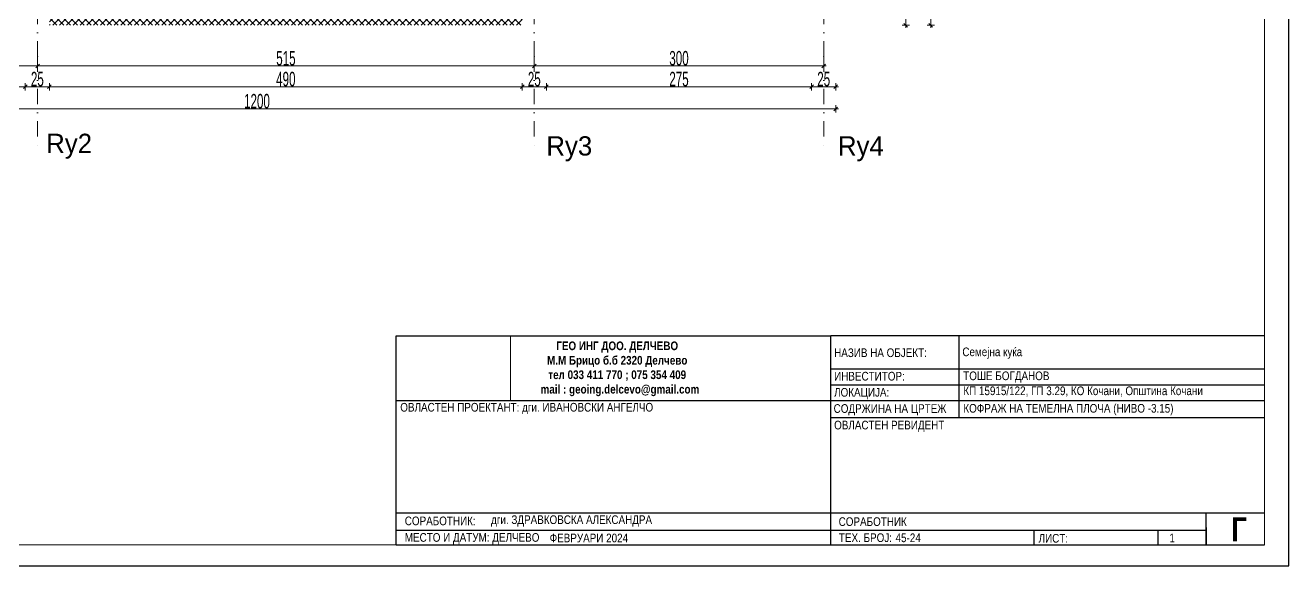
# Model space of a CAD drawing. Extents: x 1230 to 178568, y -18317 to 36108.
# Drawn here: x 63510 to 76608, y -18317 to -12714 of the extents above; entities that cross this region are included whole.
import ezdxf

# ---------------------------------------------------------------- set-up
doc = ezdxf.new("R2010")
doc.units = 0
doc.header["$LTSCALE"] = 5
doc.header["$MEASUREMENT"] = 0
doc.linetypes.add('- Двойно прекъснати линии', pattern=[1093.611073, 529.166651, -211.666656, 141.111112, -211.666656])
doc.linetypes.add('Dot & Dashed', pattern=[670.277762, 317.5, -176.388889, 0, -176.388874])
for name, color, linetype in [('4 _ - Фрагмент - Разрез.2D Elements', 7, 'Continuous'), ('4 _ - Фрагмент - Чертежи.2D Elements', 7, 'Continuous'), ('6 _ - Конструктивни оси.Dimensioning', 7, 'Continuous'), ('7 _ - Основни елементи.2D Elements', 7, 'Continuous'), ('Structural - Bearing', 7, 'Continuous')]:
    doc.layers.add(name, color=color, linetype=linetype)
doc.layers.add('dimenzija', color=7, linetype='Continuous', lineweight=13)
doc.layers.add('OSKI', color=7, linetype='Continuous', lineweight=20, true_color=0x156a84)
doc.styles.add('GENERATED_STYLE_1', font='GOTHIC.TTF')
doc.styles.add('GENERATED_STYLE_4', font='arial.ttf')
doc.styles.add('GENERATED_STYLE_5', font='arialbd.ttf')
doc.styles.add('PLATEIA', font='CGSAPPS.shx', dxfattribs={"width": 0.6})
doc.dimstyles.new('50', dxfattribs={"dimtxt": 150, "dimasz": 0.5, "dimexe": 0.18, "dimexo": 0.0625, "dimgap": 4, "dimtad": 1, "dimdec": 0, "dimlfac": 0.1, "dimzin": 12, "dimdsep": 46, "dimtxsty": 'PLATEIA', "dimblk": 'A$C321216CB', "dimcen": 0.09, "dimse1": 1, "dimse2": 1, "dimclrd": 256, "dimclrt": 256, "dimadec": 3, "dimazin": 0, "dimtfac": 1, "dimtdec": 0, "dimtix": 1, "dimtmove": 2, "dimatfit": 3, "dimldrblk": 'A$C321216CB', "dimfxl": 1, "dimtolj": 1, "dimtzin": 0, "dimlwd": -1, "dimarcsym": 0})
picture_1 = doc.add_image_def('image1.jpg', size_in_pixel=(1216, 687))

# ---------------------------------------------------------------- blocks, each defined once
blk = doc.blocks.new('A$C321216CB')
for p, q in [((-54, 0), (54, 0)), ((-38, -38), (38, 38)), ((0, -75), (0, 75))]:
    blk.add_line(p, q)
blk = doc.blocks.new('*D40')
at = {"layer": 'Defpoints', "color": 0, "ltscale": 50, "transparency": 16777216}
for p in [(60037, -12915), (63637, -12915), (63637, -13136)]:
    blk.add_point(p, dxfattribs=at)
at = {"layer": 'dimenzija', "ltscale": 50, "transparency": 16777216}
blk.add_line((60038, -13136), (63636, -13136), dxfattribs=at)
at = {"layer": 'dimenzija', "ltscale": 50, "transparency": 16777216, "xscale": 0.5, "yscale": 0.5, "zscale": 0.5, "rotation": 180}
blk.add_blockref('A$C321216CB', (60037, -13136), dxfattribs=at)
at = {"layer": 'dimenzija', "ltscale": 50, "transparency": 16777216, "xscale": 0.5, "yscale": 0.5, "zscale": 0.5}
blk.add_blockref('A$C321216CB', (63637, -13136), dxfattribs=at)
at = {"layer": 'dimenzija', "ltscale": 50, "transparency": 16777216, "insert": (61837, -13057), "char_height": 150, "attachment_point": 5, "style": 'PLATEIA'}
blk.add_mtext('\\A1;360', dxfattribs=at)
blk = doc.blocks.new('*D41')
at = {"layer": 'Defpoints', "color": 0, "ltscale": 50, "transparency": 16777216}
for p in [(63637, -12915), (68787, -12915), (68787, -13136)]:
    blk.add_point(p, dxfattribs=at)
at = {"layer": 'dimenzija', "ltscale": 50, "transparency": 16777216}
blk.add_line((63637, -13136), (68786, -13136), dxfattribs=at)
at = {"layer": 'dimenzija', "ltscale": 50, "transparency": 16777216, "xscale": 0.5, "yscale": 0.5, "zscale": 0.5, "rotation": 180}
blk.add_blockref('A$C321216CB', (63637, -13136), dxfattribs=at)
at = {"layer": 'dimenzija', "ltscale": 50, "transparency": 16777216, "xscale": 0.5, "yscale": 0.5, "zscale": 0.5}
blk.add_blockref('A$C321216CB', (68787, -13136), dxfattribs=at)
at = {"layer": 'dimenzija', "ltscale": 50, "transparency": 16777216, "insert": (66212, -13057), "char_height": 150, "attachment_point": 5, "style": 'PLATEIA'}
blk.add_mtext('\\A1;515', dxfattribs=at)
blk = doc.blocks.new('*D42')
at = {"layer": 'Defpoints', "color": 0, "ltscale": 50, "transparency": 16777216}
for p in [(60164, -12714), (63510, -12714), (63510, -13352)]:
    blk.add_point(p, dxfattribs=at)
at = {"layer": 'dimenzija', "ltscale": 50, "transparency": 16777216}
blk.add_line((60165, -13352), (63510, -13352), dxfattribs=at)
at = {"layer": 'dimenzija', "ltscale": 50, "transparency": 16777216, "xscale": 0.5, "yscale": 0.5, "zscale": 0.5, "rotation": 180}
blk.add_blockref('A$C321216CB', (60164, -13352), dxfattribs=at)
at = {"layer": 'dimenzija', "ltscale": 50, "transparency": 16777216, "xscale": 0.5, "yscale": 0.5, "zscale": 0.5}
blk.add_blockref('A$C321216CB', (63510, -13352), dxfattribs=at)
at = {"layer": 'dimenzija', "ltscale": 50, "transparency": 16777216, "insert": (61837, -13273), "char_height": 150, "attachment_point": 5, "style": 'PLATEIA'}
blk.add_mtext('\\A1;335', dxfattribs=at)
blk = doc.blocks.new('*D43')
at = {"layer": 'Defpoints', "color": 0, "ltscale": 50, "transparency": 16777216}
for p in [(63510, -12714), (63760, -12714), (63760, -13352)]:
    blk.add_point(p, dxfattribs=at)
at = {"layer": 'dimenzija', "ltscale": 50, "transparency": 16777216}
blk.add_line((63511, -13352), (63760, -13352), dxfattribs=at)
at = {"layer": 'dimenzija', "ltscale": 50, "transparency": 16777216, "xscale": 0.5, "yscale": 0.5, "zscale": 0.5, "rotation": 180}
blk.add_blockref('A$C321216CB', (63510, -13352), dxfattribs=at)
at = {"layer": 'dimenzija', "ltscale": 50, "transparency": 16777216, "xscale": 0.5, "yscale": 0.5, "zscale": 0.5}
blk.add_blockref('A$C321216CB', (63760, -13352), dxfattribs=at)
at = {"layer": 'dimenzija', "ltscale": 50, "transparency": 16777216, "insert": (63635, -13273), "char_height": 150, "attachment_point": 5, "style": 'PLATEIA'}
blk.add_mtext('\\A1;25', dxfattribs=at)
blk = doc.blocks.new('*D44')
at = {"layer": 'Defpoints', "color": 0, "ltscale": 50, "transparency": 16777216}
for p in [(63760, -12714), (68662, -12714), (68662, -13352)]:
    blk.add_point(p, dxfattribs=at)
at = {"layer": 'dimenzija', "ltscale": 50, "transparency": 16777216}
blk.add_line((63761, -13352), (68662, -13352), dxfattribs=at)
at = {"layer": 'dimenzija', "ltscale": 50, "transparency": 16777216, "xscale": 0.5, "yscale": 0.5, "zscale": 0.5, "rotation": 180}
blk.add_blockref('A$C321216CB', (63760, -13352), dxfattribs=at)
at = {"layer": 'dimenzija', "ltscale": 50, "transparency": 16777216, "xscale": 0.5, "yscale": 0.5, "zscale": 0.5}
blk.add_blockref('A$C321216CB', (68662, -13352), dxfattribs=at)
at = {"layer": 'dimenzija', "ltscale": 50, "transparency": 16777216, "insert": (66211, -13273), "char_height": 150, "attachment_point": 5, "style": 'PLATEIA'}
blk.add_mtext('\\A1;490', dxfattribs=at)
blk = doc.blocks.new('*D45')
at = {"layer": 'Defpoints', "color": 0, "ltscale": 50, "transparency": 16777216}
for p in [(68662, -12714), (68912, -12714), (68912, -13352)]:
    blk.add_point(p, dxfattribs=at)
at = {"layer": 'dimenzija', "ltscale": 50, "transparency": 16777216}
blk.add_line((68663, -13352), (68912, -13352), dxfattribs=at)
at = {"layer": 'dimenzija', "ltscale": 50, "transparency": 16777216, "xscale": 0.5, "yscale": 0.5, "zscale": 0.5, "rotation": 180}
blk.add_blockref('A$C321216CB', (68662, -13352), dxfattribs=at)
at = {"layer": 'dimenzija', "ltscale": 50, "transparency": 16777216, "xscale": 0.5, "yscale": 0.5, "zscale": 0.5}
blk.add_blockref('A$C321216CB', (68912, -13352), dxfattribs=at)
at = {"layer": 'dimenzija', "ltscale": 50, "transparency": 16777216, "insert": (68787, -13273), "char_height": 150, "attachment_point": 5, "style": 'PLATEIA'}
blk.add_mtext('\\A1;25', dxfattribs=at)
blk = doc.blocks.new('*D46')
at = {"layer": 'Defpoints', "color": 0, "ltscale": 50, "transparency": 16777216}
for p in [(71787, -12714), (68787, -12915), (71787, -13136)]:
    blk.add_point(p, dxfattribs=at)
at = {"layer": 'dimenzija', "ltscale": 50, "transparency": 16777216}
blk.add_line((68787, -13136), (71787, -13136), dxfattribs=at)
at = {"layer": 'dimenzija', "ltscale": 50, "transparency": 16777216, "xscale": 0.5, "yscale": 0.5, "zscale": 0.5, "rotation": 180}
blk.add_blockref('A$C321216CB', (68787, -13136), dxfattribs=at)
at = {"layer": 'dimenzija', "ltscale": 50, "transparency": 16777216, "xscale": 0.5, "yscale": 0.5, "zscale": 0.5}
blk.add_blockref('A$C321216CB', (71787, -13136), dxfattribs=at)
at = {"layer": 'dimenzija', "ltscale": 50, "transparency": 16777216, "insert": (70287, -13057), "char_height": 150, "attachment_point": 5, "style": 'PLATEIA'}
blk.add_mtext('\\A1;300', dxfattribs=at)
blk = doc.blocks.new('*D47')
at = {"layer": 'Defpoints', "color": 0, "ltscale": 50, "transparency": 16777216}
for p in [(68912, -12714), (71662, -12714), (71662, -13352)]:
    blk.add_point(p, dxfattribs=at)
at = {"layer": 'dimenzija', "ltscale": 50, "transparency": 16777216}
blk.add_line((68913, -13352), (71662, -13352), dxfattribs=at)
at = {"layer": 'dimenzija', "ltscale": 50, "transparency": 16777216, "xscale": 0.5, "yscale": 0.5, "zscale": 0.5, "rotation": 180}
blk.add_blockref('A$C321216CB', (68912, -13352), dxfattribs=at)
at = {"layer": 'dimenzija', "ltscale": 50, "transparency": 16777216, "xscale": 0.5, "yscale": 0.5, "zscale": 0.5}
blk.add_blockref('A$C321216CB', (71662, -13352), dxfattribs=at)
at = {"layer": 'dimenzija', "ltscale": 50, "transparency": 16777216, "insert": (70287, -13273), "char_height": 150, "attachment_point": 5, "style": 'PLATEIA'}
blk.add_mtext('\\A1;275', dxfattribs=at)
blk = doc.blocks.new('*D48')
at = {"layer": 'Defpoints', "color": 0, "ltscale": 50, "transparency": 16777216}
for p in [(71662, -12714), (71912, -12714), (71912, -13352)]:
    blk.add_point(p, dxfattribs=at)
at = {"layer": 'dimenzija', "ltscale": 50, "transparency": 16777216}
blk.add_line((71663, -13352), (71912, -13352), dxfattribs=at)
at = {"layer": 'dimenzija', "ltscale": 50, "transparency": 16777216, "xscale": 0.5, "yscale": 0.5, "zscale": 0.5, "rotation": 180}
blk.add_blockref('A$C321216CB', (71662, -13352), dxfattribs=at)
at = {"layer": 'dimenzija', "ltscale": 50, "transparency": 16777216, "xscale": 0.5, "yscale": 0.5, "zscale": 0.5}
blk.add_blockref('A$C321216CB', (71912, -13352), dxfattribs=at)
at = {"layer": 'dimenzija', "ltscale": 50, "transparency": 16777216, "insert": (71787, -13273), "char_height": 150, "attachment_point": 5, "style": 'PLATEIA'}
blk.add_mtext('\\A1;25', dxfattribs=at)
blk = doc.blocks.new('*D38')
at = {"layer": 'Defpoints', "color": 0, "ltscale": 50, "transparency": 16777216}
for p in [(59912, -12714), (71912, -12714), (71912, -13581)]:
    blk.add_point(p, dxfattribs=at)
at = {"layer": 'dimenzija', "ltscale": 50, "transparency": 16777216}
blk.add_line((59913, -13581), (71912, -13581), dxfattribs=at)
at = {"layer": 'dimenzija', "ltscale": 50, "transparency": 16777216, "xscale": 0.5, "yscale": 0.5, "zscale": 0.5, "rotation": 180}
blk.add_blockref('A$C321216CB', (59912, -13581), dxfattribs=at)
at = {"layer": 'dimenzija', "ltscale": 50, "transparency": 16777216, "xscale": 0.5, "yscale": 0.5, "zscale": 0.5}
blk.add_blockref('A$C321216CB', (71912, -13581), dxfattribs=at)
at = {"layer": 'dimenzija', "ltscale": 50, "transparency": 16777216, "insert": (65912, -13502), "char_height": 150, "attachment_point": 5, "style": 'PLATEIA'}
blk.add_mtext('\\A1;1200', dxfattribs=at)
blk = doc.blocks.new('*D56')
at = {"layer": 'Defpoints', "color": 0, "ltscale": 50, "transparency": 16777216}
for p in [(71912, -12464), (71912, -12714), (72638, -12714)]:
    blk.add_point(p, dxfattribs=at)
at = {"layer": 'dimenzija', "ltscale": 50, "transparency": 16777216}
blk.add_line((72638, -12465), (72638, -12714), dxfattribs=at)
at = {"layer": 'dimenzija', "ltscale": 50, "transparency": 16777216, "xscale": 0.5, "yscale": 0.5, "zscale": 0.5}
for p, rotation in [((72638, -12464), 90), ((72638, -12714), 270)]:
    blk.add_blockref('A$C321216CB', p, dxfattribs=dict(at, rotation=rotation))
at = {"layer": 'dimenzija', "ltscale": 50, "transparency": 16777216, "insert": (72559, -12589), "char_height": 150, "attachment_point": 5, "rotation": 90, "style": 'PLATEIA'}
blk.add_mtext('\\A1;25', dxfattribs=at)
blk = doc.blocks.new('*D49')
at = {"layer": 'Defpoints', "color": 0, "ltscale": 50, "transparency": 16777216}
for p in [(71912, -5814), (71912, -12714), (72897, -12714)]:
    blk.add_point(p, dxfattribs=at)
at = {"layer": 'dimenzija', "ltscale": 50, "transparency": 16777216}
blk.add_line((72897, -5815), (72897, -12714), dxfattribs=at)
at = {"layer": 'dimenzija', "ltscale": 50, "transparency": 16777216, "xscale": 0.5, "yscale": 0.5, "zscale": 0.5}
for p, rotation in [((72897, -5814), 90), ((72897, -12714), 270)]:
    blk.add_blockref('A$C321216CB', p, dxfattribs=dict(at, rotation=rotation))
at = {"layer": 'dimenzija', "ltscale": 50, "transparency": 16777216, "insert": (72818, -9264), "char_height": 150, "attachment_point": 5, "rotation": 90, "style": 'PLATEIA'}
blk.add_mtext('\\A1;690', dxfattribs=at)

msp = doc.modelspace()

# ---------------------------------------------------------------- hatches: boundary and pattern name
at = {"layer": 'Structural - Bearing', "linetype": 'Continuous', "lineweight": 13}
h = msp.add_hatch(dxfattribs=at)
h.set_pattern_fill('ANSI37', color=256, scale=400, style=0)
h.paths.add_polyline_path([(63760, -12714.3), (63760, -12464.3), (68662.3, -12464.3), (68662.3, -12714.3)])

# ---------------------------------------------------------------- linework, layer by layer
at = {"layer": '4 _ - Фрагмент - Чертежи.2D Elements', "linetype": 'Continuous', "lineweight": 25, "ltscale": 0.01}
for p, q in [((76355.3, -15934.3), (71860.8, -15934.3)), ((71860.8, -18101.5), (71860.8, -15934.3)), ((71860.8, -16780.3), (76355.3, -16780.3)), ((73965.3, -17949.7), (73965.3, -18101.5)), ((75252.3, -17949.7), (75252.3, -18101.5))]:
    msp.add_line(p, q, dxfattribs=at)
msp.add_lwpolyline([(55608, -18317.1), (76608, -18317.1), (76608, -3467.1)], dxfattribs=at)
at = {"layer": '4 _ - Фрагмент - Чертежи.2D Elements', "linetype": 'Continuous', "lineweight": 25, "ltscale": 0.01, "flags": 128}
for points in [[(67355.3, -15934.3), (71860.8, -15934.3)], [(67355.3, -18101.5), (67355.3, -15934.3), (71860.8, -15934.3)], [(73188.8, -15934.3), (73188.8, -16780.3)], [(71860.8, -16275.1), (76355.3, -16275.1)], [(71860.8, -16440.1), (76355.3, -16440.1)], [(67355.3, -16605.1), (71860.8, -16605.1)], [(71860.8, -16605.1), (76355.3, -16605.1)], [(67355.3, -17769.3), (76355.3, -17769.3)], [(75752.3, -17919.3), (75752.3, -18101.5), (75752.3, -17769.3)], [(67355.3, -17949.7), (75752.3, -17949.7)], [(67355.3, -18101.5), (76355.3, -18101.5)]]:
    msp.add_lwpolyline(points, dxfattribs=at)
at = {"layer": '6 _ - Конструктивни оси.Dimensioning', "linetype": '- Двойно прекъснати линии', "lineweight": 13, "ltscale": 0.01}
for p in [(63637, -13038.6), (63637, -13038.6), (68787, -13038.6), (68787, -13038.6), (71787, -13038.6), (71787, -13038.6)]:
    msp.add_point(p, dxfattribs=at)
at = {"layer": '7 _ - Основни елементи.2D Elements', "linetype": 'Continuous', "lineweight": 20, "ltscale": 0.2, "flags": 128}
msp.add_lwpolyline([(56858, -3679), (76355.3, -3679), (76355.3, -18101.5), (56858, -18101.5)], close=True, dxfattribs=at)
at = {"layer": 'OSKI', "linetype": 'Dot & Dashed', "ltscale": 0.1}
for p, q in [((63637, -13038.6), (63637, -5614.1)), ((68787, -13038.6), (68787, -5614.1)), ((71787, -13038.6), (71787, -5614.1)), ((63637, -13038.6), (63637, -14038.6)), ((68787, -13038.6), (68787, -14038.6)), ((71787, -13038.6), (71787, -14038.6))]:
    msp.add_line(p, q, dxfattribs=at)

# ---------------------------------------------------------------- texts
at = {"layer": '4 _ - Фрагмент - Разрез.2D Elements', "linetype": 'Continuous', "lineweight": 35}
for s, insert, char_height, attachment_point, style in [('\\A1;\\pxqc;{\\fCentury Gothic|b1|i0|c204|p34;\\W0.85;ГЕО ИНГ ДОО. ДЕЛЧЕВО\\PМ.М Брицо б.б 2320 Делчево \\Pтел 033 411 770 ; 075 354 409 \\P  mail : geoing.delcevo@gmail.com}', (69646.3, -16276), 90, 5, 'GENERATED_STYLE_5'), ('\\A1;{\\W0.850000x;\\pql;\\fCentury Gothic|b0|i0|c204|p34;НАЗИВ НА ОБЈЕКТ:}', (71895.3, -16109.7), 90, 4, 'GENERATED_STYLE_4'), ('\\A1;{\\W0.850000x;\\pql;\\fCentury Gothic|b0|i0|c204|p34;Семејна куќа}', (73224.6, -16113.4), 90, 4, 'GENERATED_STYLE_4'), ('\\A1;{\\W0.850000x;\\pql;\\fCentury Gothic|b0|i0|c204|p34;ИНВЕСТИТОР:}', (71895.3, -16352.7), 90, 4, 'GENERATED_STYLE_4'), ('\\A1;{\\W0.850000x;\\pql;\\fCentury Gothic|b0|i0|c204|p34;ТОШЕ БОГДАНОВ}', (73233.8, -16361.3), 90, 4, 'GENERATED_STYLE_4'), ('\\A1;{\\W0.850000x;\\pql;\\fCentury Gothic|b0|i0|c204|p34;ЛОКАЦИЈА:}', (71895.3, -16532.5), 90, 4, 'GENERATED_STYLE_4'), ('\\A1;{\\fCentury Gothic|b0|i0|c204|p34;\\W0.85;КП 15915\\fCentury Gothic|b0|i0|c0|p34;/122\\fCentury Gothic|b0|i0|c204|p34;, ГП 3.29, КО Кочани, Општина Кочани}', (73235, -16512), 90, 4, 'GENERATED_STYLE_4'), ('\\A1;\\pxql;{\\fCentury Gothic|b0|i0|c204|p34;\\W0.85;ОВЛАСТЕН ПРОЕКТАНТ: дги. ИВАНОВСКИ АНГЕЛЧО}', (67397.6, -16687.3), 90, 4, 'GENERATED_STYLE_4'), ('\\A1;{\\W0.850000x;\\pql;\\fCentury Gothic|b0|i0|c204|p34;СОДРЖИНА НА ЦРТЕЖ}', (71890, -16700.3), 90, 4, 'GENERATED_STYLE_4'), ('\\A1;{\\fCentury Gothic|b0|i0|c204|p34;\\W0.85;КОФРАЖ НА ТЕМЕЛНА ПЛОЧА \\fCentury Gothic|b0|i0|c0|p34;(\\fCentury Gothic|b0|i0|c204|p34;НИВО -3.15)}', (73235, -16698.7), 90, 4, 'GENERATED_STYLE_4'), ('\\A1;{\\W0.850000x;\\pql;\\fCentury Gothic|b0|i0|c204|p34;ОВЛАСТЕН РЕВИДЕНТ\\P\\pqc;\\fCentury Gothic|b0|i0|c204|p34;}', (71895.3, -16871.9), 90, 4, 'GENERATED_STYLE_4'), ('\\A1;{\\W0.850000x;\\pql;\\fCentury Gothic|b0|i0|c204|p34;СОРАБОТНИК:}', (67444.4, -17852.9), 90, 4, 'GENERATED_STYLE_4'), ('\\A1;\\pxql;{\\fCentury Gothic|b0|i0|c204|p34;\\W0.85;дги. ЗДРАВКОВСКА АЛЕКСАНДРА}', (68338.8, -17852.9), 90, 4, 'GENERATED_STYLE_4'), ('\\A1;{\\W0.850000x;\\pql;\\fCentury Gothic|b0|i0|c204|p34;СОРАБОТНИК}', (71942.2, -17860.4), 90, 4, 'GENERATED_STYLE_4'), ('\\A1;{\\fCentury Gothic|b1|i0|c204|p34;\\W0.85;Г}', (76011.5, -17939.4), 250, 4, 'GENERATED_STYLE_5'), ('\\A1;{\\W0.850000x;\\pql;\\fCentury Gothic|b0|i0|c204|p34;МЕСТО И ДАТУМ: ДЕЛЧЕВО}', (67444.4, -18036.6), 90, 4, 'GENERATED_STYLE_4'), ('\\A1;{\\W0.850000x;\\pql;\\fCentury Gothic|b0|i0|c204|p34;ФЕВРУАРИ 2024\\P\\pql;\\fCentury Gothic|b0|i0|c204|p34;}', (68945.9, -18030.2), 90, 4, 'GENERATED_STYLE_4'), ('\\A1;{\\W0.850000x;\\pql;\\fCentury Gothic|b0|i0|c204|p34;ТЕХ. БРОЈ: }', (71944.8, -18027.1), 90, 4, 'GENERATED_STYLE_4'), ('\\A1;{\\W0.850000x;\\pql;\\fCentury Gothic|b0|i0|c204|p34;45-24\\P\\pql;\\fCentury Gothic|b0|i0|c204|p34;}', (72532.2, -18028.1), 90, 4, 'GENERATED_STYLE_4'), ('\\A1;{\\W0.850000x;\\pql;\\fCentury Gothic|b0|i0|c204|p34;ЛИСТ: }', (74015, -18033.3), 90, 4, 'GENERATED_STYLE_4'), ('\\A1;\\pxql;{\\fCentury Gothic|b0|i0|c0|p34;\\W0.85;1}', (75371.1, -18028.1), 90, 4, 'GENERATED_STYLE_4')]:
    msp.add_mtext(s, dxfattribs=dict(at, insert=insert, char_height=char_height, attachment_point=attachment_point, style=style))
at = {"layer": 'OSKI', "linetype": 'ByBlock', "char_height": 200, "attachment_point": 7, "style": 'GENERATED_STYLE_1'}
for s, insert in [('Ry2', (63726.9, -14099)), ('Ry3', (68912, -14125.1)), ('Ry4', (71934.6, -14125.1))]:
    msp.add_mtext(s, dxfattribs=dict(at, insert=insert))

# ---------------------------------------------------------------- dimensions: what is measured, and where the dimension line sits
at = {"layer": 'dimenzija', "ltscale": 50}
for base, p1, picture, middle in [((72897, -12714.3), (71912.3, -5814.3), '*D49', (72818, -9264.3)), ((72637.7, -12714.3), (71912.3, -12464.3), '*D56', (72558.7, -12589.3))]:
    dim = msp.add_linear_dim(base=base, p1=p1, p2=(71912.3, -12714.3), angle=90, dimstyle='50', dxfattribs=at)
    dim.commit()
    dim.dimension.update_dxf_attribs({"geometry": picture, "text_midpoint": middle})
for base, p1, p2, picture, middle in [((71912.3, -13581.5), (59912.3, -12714.3), (71912.3, -12714.3), '*D38', (65912.3, -13502.5)), ((63510, -13352), (60164.1, -12714.3), (63510, -12714.3), '*D42', (61837, -13273)), ((63760, -13352), (63510, -12714.3), (63760, -12714.3), '*D43', (63635, -13273)), ((68662.3, -13352), (63760, -12714.3), (68662.3, -12714.3), '*D44', (66211.2, -13273)), ((68912.3, -13352), (68662.3, -12714.3), (68912.3, -12714.3), '*D45', (68787.3, -13273)), ((71787.3, -13135.8), (68787, -12914.6), (71787.3, -12714.3), '*D46', (70287.1, -13056.8)), ((71662.3, -13352), (68912.3, -12714.3), (71662.3, -12714.3), '*D47', (70287.3, -13273)), ((71912.3, -13352), (71662.3, -12714.3), (71912.3, -12714.3), '*D48', (71787.3, -13273)), ((63637, -13135.8), (60037.3, -12914.6), (63637, -12914.6), '*D40', (61837.1, -13056.8)), ((68787, -13135.8), (63637, -12914.6), (68787, -12914.6), '*D41', (66212, -13056.8))]:
    dim = msp.add_linear_dim(base=base, p1=p1, p2=p2, dimstyle='50', dxfattribs=at)
    dim.commit()
    dim.dimension.update_dxf_attribs({"geometry": picture, "text_midpoint": middle})

# ---------------------------------------------------------------- pictures from other files: only their frames are drawn
image = msp.add_image(picture_1, insert=(67355.3, -16604.6), size_in_units=(1186.5, 670.4), dxfattribs=at)
image.dxf.flags = 7

doc.saveas('drawing.dxf')
